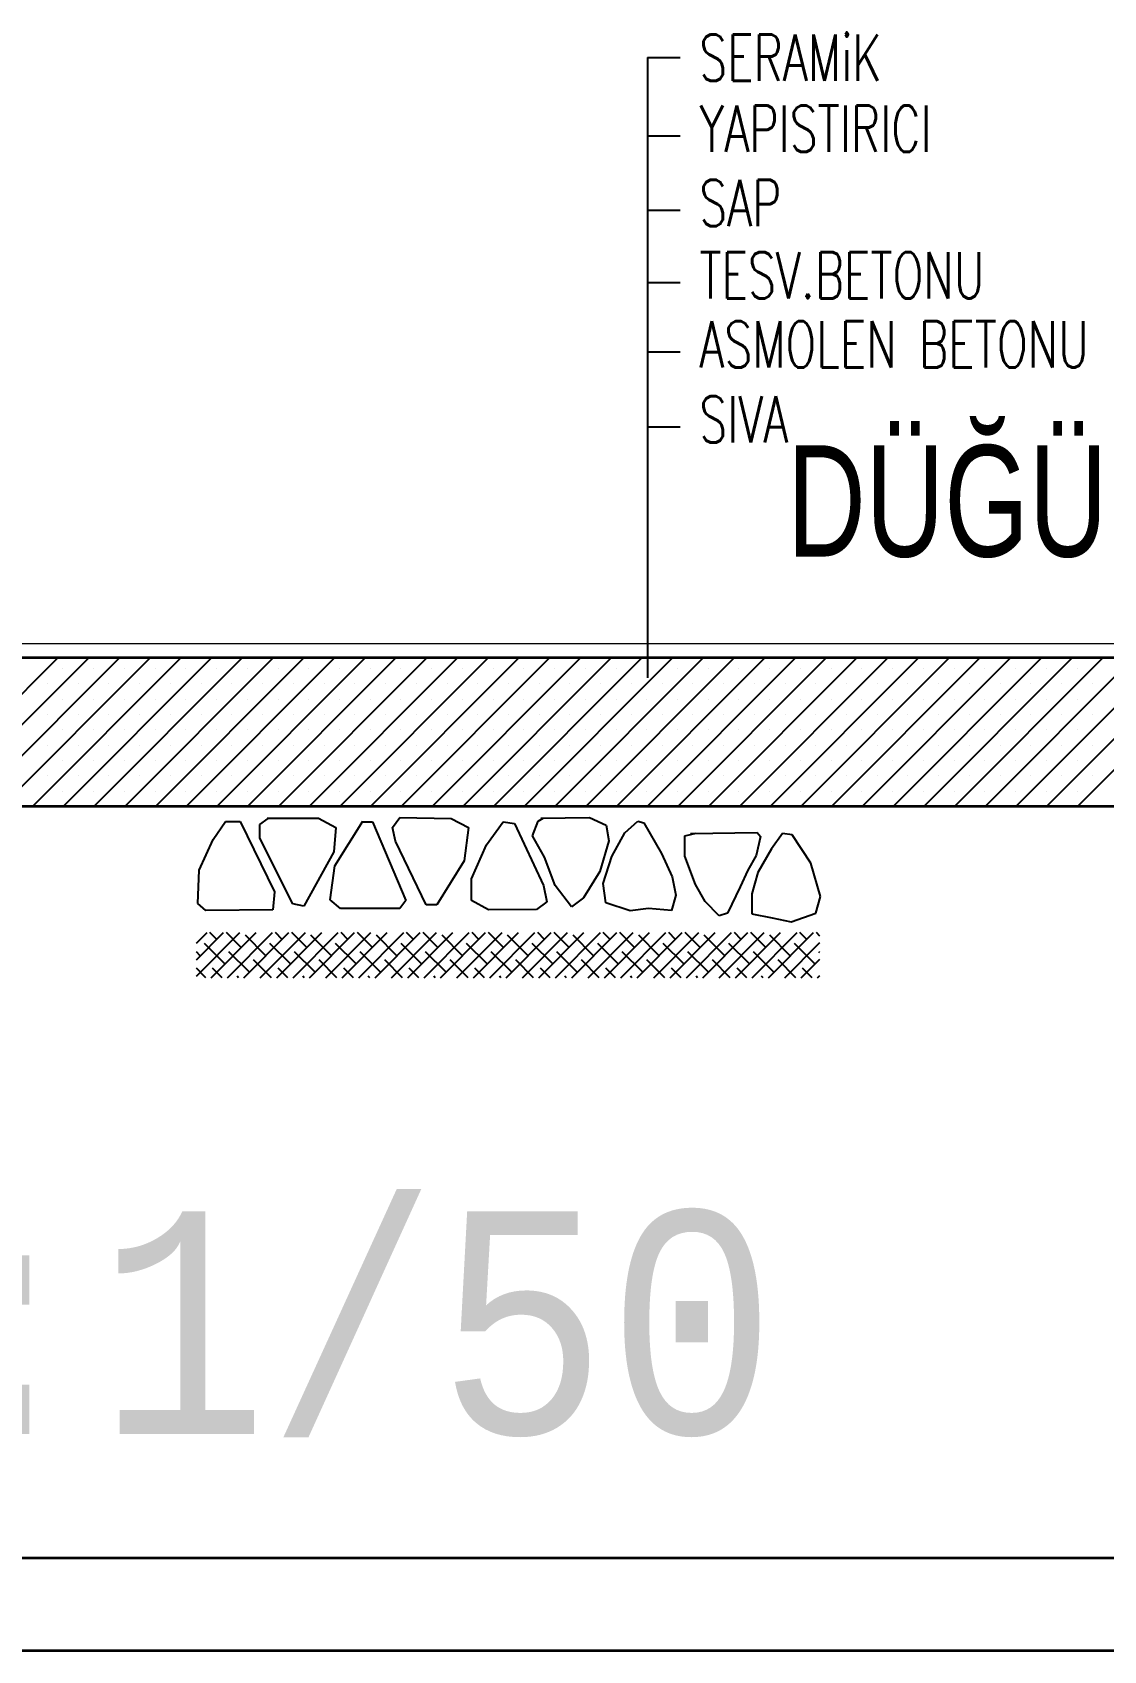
# Model space of a CAD drawing. Header units: inches. Extents: x -7543 to -822, y 102837 to 190349.
# Drawn here: x -828.4373 to -828.3911, y 102836.6651 to 102836.7349 of the extents above; entities that cross this region are included whole.
import ezdxf

# ---------------------------------------------------------------- set-up
doc = ezdxf.new("R2010")
doc.units = ezdxf.units.IN
doc.header["$MEASUREMENT"] = 0
doc.layers.add('DUVAR', color=7, linetype='Continuous', lineweight=35, true_color=0xfc4642)
for name, color, linetype, lineweight in [('SIVA', 150, 'Continuous', 15), ('TARAMA', 8, 'Continuous', 25), ('YAZI', 7, 'Continuous', 25)]:
    doc.layers.add(name, color=color, linetype=linetype, lineweight=lineweight)
doc.styles.add('arıal', font='arial.ttf', dxfattribs={"width": 0.7})
doc.styles.add('ISIM', font='monos.ttf', dxfattribs={"width": 1.1, "height": 200})
doc.styles.add('KAPı-PEN', font='simplex.shx', dxfattribs={"width": 0.7, "height": 10})

msp = doc.modelspace()

# ---------------------------------------------------------------- linework, layer by layer
at = {"layer": 'DUVAR'}
for p, q in [((-828.306018, 102836.707885), (-828.480018, 102836.707885)), ((-828.311018, 102836.701485), (-828.477018, 102836.701485)), ((-837.601065, 102836.669085), (-821.993555, 102836.669085)), ((-837.605065, 102836.665085), (-821.989555, 102836.665085))]:
    msp.add_line(p, q, dxfattribs=at)
at = {"layer": 'SIVA'}
msp.add_line((-828.325946, 102836.708485), (-828.480018, 102836.708485), dxfattribs=at)
at = {"layer": 'TARAMA'}
for p, q in [((-828.44259, 102836.701485), (-828.43619, 102836.707885)), ((-828.441264, 102836.701485), (-828.434864, 102836.707885)), ((-828.439938, 102836.701485), (-828.433538, 102836.707885)), ((-828.438612, 102836.701485), (-828.432212, 102836.707885)), ((-828.437286, 102836.701485), (-828.430886, 102836.707885)), ((-828.435977, 102836.707435), (-828.435977, 102836.707435)), ((-828.435961, 102836.701485), (-828.429561, 102836.707885)), ((-828.434651, 102836.707435), (-828.434651, 102836.707435)), ((-828.434635, 102836.701485), (-828.428235, 102836.707885)), ((-828.433325, 102836.707435), (-828.433325, 102836.707435)), ((-828.433309, 102836.701485), (-828.426909, 102836.707885)), ((-828.431999, 102836.707435), (-828.431999, 102836.707435)), ((-828.431983, 102836.701485), (-828.425583, 102836.707885)), ((-828.430674, 102836.707435), (-828.430674, 102836.707435)), ((-828.430657, 102836.701485), (-828.424257, 102836.707885)), ((-828.429348, 102836.707435), (-828.429348, 102836.707435)), ((-828.429331, 102836.701485), (-828.422931, 102836.707885)), ((-828.428022, 102836.707435), (-828.428022, 102836.707435)), ((-828.428006, 102836.701485), (-828.421606, 102836.707885)), ((-828.426696, 102836.707435), (-828.426696, 102836.707435)), ((-828.42668, 102836.701485), (-828.42028, 102836.707885)), ((-828.42537, 102836.707435), (-828.42537, 102836.707435)), ((-828.425354, 102836.701485), (-828.418954, 102836.707885)), ((-828.424044, 102836.707435), (-828.424044, 102836.707435)), ((-828.424028, 102836.701485), (-828.417628, 102836.707885)), ((-828.422719, 102836.707435), (-828.422719, 102836.707435)), ((-828.422702, 102836.701485), (-828.416302, 102836.707885)), ((-828.421393, 102836.707435), (-828.421393, 102836.707435)), ((-828.421376, 102836.701485), (-828.414976, 102836.707885)), ((-828.420067, 102836.707435), (-828.420067, 102836.707435)), ((-828.420051, 102836.701485), (-828.413651, 102836.707885)), ((-828.418741, 102836.707435), (-828.418741, 102836.707435)), ((-828.418725, 102836.701485), (-828.412325, 102836.707885)), ((-828.417415, 102836.707435), (-828.417415, 102836.707435)), ((-828.417399, 102836.701485), (-828.410999, 102836.707885)), ((-828.416089, 102836.707435), (-828.416089, 102836.707435)), ((-828.416073, 102836.701485), (-828.409673, 102836.707885)), ((-828.414764, 102836.707435), (-828.414764, 102836.707435)), ((-828.414747, 102836.701485), (-828.408347, 102836.707885)), ((-828.413438, 102836.707435), (-828.413438, 102836.707435)), ((-828.413421, 102836.701485), (-828.407021, 102836.707885)), ((-828.412112, 102836.707435), (-828.412112, 102836.707435)), ((-828.412096, 102836.701485), (-828.405696, 102836.707885)), ((-828.410786, 102836.707435), (-828.410786, 102836.707435)), ((-828.41077, 102836.701485), (-828.40437, 102836.707885)), ((-828.40946, 102836.707435), (-828.40946, 102836.707435)), ((-828.409444, 102836.701485), (-828.403044, 102836.707885)), ((-828.408135, 102836.707435), (-828.408135, 102836.707435)), ((-828.408118, 102836.701485), (-828.401718, 102836.707885)), ((-828.406809, 102836.707435), (-828.406809, 102836.707435)), ((-828.406792, 102836.701485), (-828.400392, 102836.707885)), ((-828.405483, 102836.707435), (-828.405483, 102836.707435)), ((-828.405467, 102836.701485), (-828.399067, 102836.707885)), ((-828.404157, 102836.707435), (-828.404157, 102836.707435)), ((-828.404141, 102836.701485), (-828.397741, 102836.707885)), ((-828.402831, 102836.707435), (-828.402831, 102836.707435)), ((-828.402815, 102836.701485), (-828.396415, 102836.707885)), ((-828.401505, 102836.707435), (-828.401505, 102836.707435)), ((-828.401489, 102836.701485), (-828.395089, 102836.707885)), ((-828.40018, 102836.707435), (-828.40018, 102836.707435)), ((-828.400163, 102836.701485), (-828.393763, 102836.707885)), ((-828.398854, 102836.707435), (-828.398854, 102836.707435)), ((-828.398837, 102836.701485), (-828.392437, 102836.707885)), ((-828.397528, 102836.707435), (-828.397528, 102836.707435)), ((-828.397512, 102836.701485), (-828.391112, 102836.707885)), ((-828.396202, 102836.707435), (-828.396202, 102836.707435)), ((-828.396186, 102836.701485), (-828.389786, 102836.707885)), ((-828.394876, 102836.707435), (-828.394876, 102836.707435)), ((-828.39486, 102836.701485), (-828.38846, 102836.707885)), ((-828.39355, 102836.707435), (-828.39355, 102836.707435)), ((-828.393534, 102836.701485), (-828.387134, 102836.707885)), ((-828.392225, 102836.707435), (-828.392225, 102836.707435)), ((-828.392208, 102836.701485), (-828.385808, 102836.707885)), ((-828.43664, 102836.706772), (-828.43664, 102836.706772)), ((-828.435314, 102836.706772), (-828.435314, 102836.706772)), ((-828.433988, 102836.706772), (-828.433988, 102836.706772)), ((-828.432662, 102836.706772), (-828.432662, 102836.706772)), ((-828.431336, 102836.706772), (-828.431336, 102836.706772)), ((-828.430011, 102836.706772), (-828.430011, 102836.706772)), ((-828.428685, 102836.706772), (-828.428685, 102836.706772)), ((-828.427359, 102836.706772), (-828.427359, 102836.706772)), ((-828.426033, 102836.706772), (-828.426033, 102836.706772)), ((-828.424707, 102836.706772), (-828.424707, 102836.706772)), ((-828.423382, 102836.706772), (-828.423382, 102836.706772)), ((-828.422056, 102836.706772), (-828.422056, 102836.706772)), ((-828.42073, 102836.706772), (-828.42073, 102836.706772)), ((-828.419404, 102836.706772), (-828.419404, 102836.706772)), ((-828.418078, 102836.706772), (-828.418078, 102836.706772)), ((-828.416752, 102836.706772), (-828.416752, 102836.706772)), ((-828.415427, 102836.706772), (-828.415427, 102836.706772)), ((-828.414101, 102836.706772), (-828.414101, 102836.706772)), ((-828.412775, 102836.706772), (-828.412775, 102836.706772)), ((-828.411449, 102836.706772), (-828.411449, 102836.706772)), ((-828.410123, 102836.706772), (-828.410123, 102836.706772)), ((-828.408797, 102836.706772), (-828.408797, 102836.706772)), ((-828.407472, 102836.706772), (-828.407472, 102836.706772)), ((-828.406146, 102836.706772), (-828.406146, 102836.706772)), ((-828.40482, 102836.706772), (-828.40482, 102836.706772)), ((-828.403494, 102836.706772), (-828.403494, 102836.706772)), ((-828.402168, 102836.706772), (-828.402168, 102836.706772)), ((-828.400843, 102836.706772), (-828.400843, 102836.706772)), ((-828.399517, 102836.706772), (-828.399517, 102836.706772)), ((-828.398191, 102836.706772), (-828.398191, 102836.706772)), ((-828.396865, 102836.706772), (-828.396865, 102836.706772)), ((-828.395539, 102836.706772), (-828.395539, 102836.706772)), ((-828.394213, 102836.706772), (-828.394213, 102836.706772)), ((-828.392888, 102836.706772), (-828.392888, 102836.706772)), ((-828.391562, 102836.706772), (-828.391562, 102836.706772)), ((-828.435977, 102836.706109), (-828.435977, 102836.706109)), ((-828.434651, 102836.706109), (-828.434651, 102836.706109)), ((-828.433325, 102836.706109), (-828.433325, 102836.706109)), ((-828.431999, 102836.706109), (-828.431999, 102836.706109)), ((-828.430674, 102836.706109), (-828.430674, 102836.706109)), ((-828.429348, 102836.706109), (-828.429348, 102836.706109)), ((-828.428022, 102836.706109), (-828.428022, 102836.706109)), ((-828.426696, 102836.706109), (-828.426696, 102836.706109)), ((-828.42537, 102836.706109), (-828.42537, 102836.706109)), ((-828.424044, 102836.706109), (-828.424044, 102836.706109)), ((-828.422719, 102836.706109), (-828.422719, 102836.706109)), ((-828.421393, 102836.706109), (-828.421393, 102836.706109)), ((-828.420067, 102836.706109), (-828.420067, 102836.706109)), ((-828.418741, 102836.706109), (-828.418741, 102836.706109)), ((-828.417415, 102836.706109), (-828.417415, 102836.706109)), ((-828.416089, 102836.706109), (-828.416089, 102836.706109)), ((-828.414764, 102836.706109), (-828.414764, 102836.706109)), ((-828.413438, 102836.706109), (-828.413438, 102836.706109)), ((-828.412112, 102836.706109), (-828.412112, 102836.706109)), ((-828.410786, 102836.706109), (-828.410786, 102836.706109)), ((-828.40946, 102836.706109), (-828.40946, 102836.706109)), ((-828.408135, 102836.706109), (-828.408135, 102836.706109)), ((-828.406809, 102836.706109), (-828.406809, 102836.706109)), ((-828.405483, 102836.706109), (-828.405483, 102836.706109)), ((-828.404157, 102836.706109), (-828.404157, 102836.706109)), ((-828.402831, 102836.706109), (-828.402831, 102836.706109)), ((-828.401505, 102836.706109), (-828.401505, 102836.706109)), ((-828.40018, 102836.706109), (-828.40018, 102836.706109)), ((-828.398854, 102836.706109), (-828.398854, 102836.706109)), ((-828.397528, 102836.706109), (-828.397528, 102836.706109)), ((-828.396202, 102836.706109), (-828.396202, 102836.706109)), ((-828.394876, 102836.706109), (-828.394876, 102836.706109)), ((-828.39355, 102836.706109), (-828.39355, 102836.706109)), ((-828.392225, 102836.706109), (-828.392225, 102836.706109)), ((-828.43664, 102836.705446), (-828.43664, 102836.705446)), ((-828.435314, 102836.705446), (-828.435314, 102836.705446)), ((-828.433988, 102836.705446), (-828.433988, 102836.705446)), ((-828.432662, 102836.705446), (-828.432662, 102836.705446)), ((-828.431336, 102836.705446), (-828.431336, 102836.705446)), ((-828.430011, 102836.705446), (-828.430011, 102836.705446)), ((-828.428685, 102836.705446), (-828.428685, 102836.705446)), ((-828.427359, 102836.705446), (-828.427359, 102836.705446)), ((-828.426033, 102836.705446), (-828.426033, 102836.705446)), ((-828.424707, 102836.705446), (-828.424707, 102836.705446)), ((-828.423382, 102836.705446), (-828.423382, 102836.705446)), ((-828.422056, 102836.705446), (-828.422056, 102836.705446)), ((-828.42073, 102836.705446), (-828.42073, 102836.705446)), ((-828.419404, 102836.705446), (-828.419404, 102836.705446)), ((-828.418078, 102836.705446), (-828.418078, 102836.705446)), ((-828.416752, 102836.705446), (-828.416752, 102836.705446)), ((-828.415427, 102836.705446), (-828.415427, 102836.705446)), ((-828.414101, 102836.705446), (-828.414101, 102836.705446)), ((-828.412775, 102836.705446), (-828.412775, 102836.705446)), ((-828.411449, 102836.705446), (-828.411449, 102836.705446)), ((-828.410123, 102836.705446), (-828.410123, 102836.705446)), ((-828.408797, 102836.705446), (-828.408797, 102836.705446)), ((-828.407472, 102836.705446), (-828.407472, 102836.705446)), ((-828.406146, 102836.705446), (-828.406146, 102836.705446)), ((-828.40482, 102836.705446), (-828.40482, 102836.705446)), ((-828.403494, 102836.705446), (-828.403494, 102836.705446)), ((-828.402168, 102836.705446), (-828.402168, 102836.705446)), ((-828.400843, 102836.705446), (-828.400843, 102836.705446)), ((-828.399517, 102836.705446), (-828.399517, 102836.705446)), ((-828.398191, 102836.705446), (-828.398191, 102836.705446)), ((-828.396865, 102836.705446), (-828.396865, 102836.705446)), ((-828.395539, 102836.705446), (-828.395539, 102836.705446)), ((-828.394213, 102836.705446), (-828.394213, 102836.705446)), ((-828.392888, 102836.705446), (-828.392888, 102836.705446)), ((-828.391562, 102836.705446), (-828.391562, 102836.705446)), ((-828.435977, 102836.704783), (-828.435977, 102836.704783)), ((-828.434651, 102836.704783), (-828.434651, 102836.704783)), ((-828.433325, 102836.704783), (-828.433325, 102836.704783)), ((-828.431999, 102836.704783), (-828.431999, 102836.704783)), ((-828.430674, 102836.704783), (-828.430674, 102836.704783)), ((-828.429348, 102836.704783), (-828.429348, 102836.704783)), ((-828.428022, 102836.704783), (-828.428022, 102836.704783)), ((-828.426696, 102836.704783), (-828.426696, 102836.704783)), ((-828.42537, 102836.704783), (-828.42537, 102836.704783)), ((-828.424044, 102836.704783), (-828.424044, 102836.704783)), ((-828.422719, 102836.704783), (-828.422719, 102836.704783)), ((-828.421393, 102836.704783), (-828.421393, 102836.704783)), ((-828.420067, 102836.704783), (-828.420067, 102836.704783)), ((-828.418741, 102836.704783), (-828.418741, 102836.704783)), ((-828.417415, 102836.704783), (-828.417415, 102836.704783)), ((-828.416089, 102836.704783), (-828.416089, 102836.704783)), ((-828.414764, 102836.704783), (-828.414764, 102836.704783)), ((-828.413438, 102836.704783), (-828.413438, 102836.704783)), ((-828.412112, 102836.704783), (-828.412112, 102836.704783)), ((-828.410786, 102836.704783), (-828.410786, 102836.704783)), ((-828.40946, 102836.704783), (-828.40946, 102836.704783)), ((-828.408135, 102836.704783), (-828.408135, 102836.704783)), ((-828.406809, 102836.704783), (-828.406809, 102836.704783)), ((-828.405483, 102836.704783), (-828.405483, 102836.704783)), ((-828.404157, 102836.704783), (-828.404157, 102836.704783)), ((-828.402831, 102836.704783), (-828.402831, 102836.704783)), ((-828.401505, 102836.704783), (-828.401505, 102836.704783)), ((-828.40018, 102836.704783), (-828.40018, 102836.704783)), ((-828.398854, 102836.704783), (-828.398854, 102836.704783)), ((-828.397528, 102836.704783), (-828.397528, 102836.704783)), ((-828.396202, 102836.704783), (-828.396202, 102836.704783)), ((-828.394876, 102836.704783), (-828.394876, 102836.704783)), ((-828.39355, 102836.704783), (-828.39355, 102836.704783)), ((-828.392225, 102836.704783), (-828.392225, 102836.704783)), ((-828.43664, 102836.70412), (-828.43664, 102836.70412)), ((-828.435314, 102836.70412), (-828.435314, 102836.70412)), ((-828.433988, 102836.70412), (-828.433988, 102836.70412)), ((-828.432662, 102836.70412), (-828.432662, 102836.70412)), ((-828.431336, 102836.70412), (-828.431336, 102836.70412)), ((-828.430011, 102836.70412), (-828.430011, 102836.70412)), ((-828.428685, 102836.70412), (-828.428685, 102836.70412)), ((-828.427359, 102836.70412), (-828.427359, 102836.70412)), ((-828.426033, 102836.70412), (-828.426033, 102836.70412)), ((-828.424707, 102836.70412), (-828.424707, 102836.70412)), ((-828.423382, 102836.70412), (-828.423382, 102836.70412)), ((-828.422056, 102836.70412), (-828.422056, 102836.70412)), ((-828.42073, 102836.70412), (-828.42073, 102836.70412)), ((-828.419404, 102836.70412), (-828.419404, 102836.70412)), ((-828.418078, 102836.70412), (-828.418078, 102836.70412)), ((-828.416752, 102836.70412), (-828.416752, 102836.70412)), ((-828.415427, 102836.70412), (-828.415427, 102836.70412)), ((-828.414101, 102836.70412), (-828.414101, 102836.70412)), ((-828.412775, 102836.70412), (-828.412775, 102836.70412)), ((-828.411449, 102836.70412), (-828.411449, 102836.70412)), ((-828.410123, 102836.70412), (-828.410123, 102836.70412)), ((-828.408797, 102836.70412), (-828.408797, 102836.70412)), ((-828.407472, 102836.70412), (-828.407472, 102836.70412)), ((-828.406146, 102836.70412), (-828.406146, 102836.70412)), ((-828.40482, 102836.70412), (-828.40482, 102836.70412)), ((-828.403494, 102836.70412), (-828.403494, 102836.70412)), ((-828.402168, 102836.70412), (-828.402168, 102836.70412)), ((-828.400843, 102836.70412), (-828.400843, 102836.70412)), ((-828.399517, 102836.70412), (-828.399517, 102836.70412)), ((-828.398191, 102836.70412), (-828.398191, 102836.70412)), ((-828.396865, 102836.70412), (-828.396865, 102836.70412)), ((-828.395539, 102836.70412), (-828.395539, 102836.70412)), ((-828.394213, 102836.70412), (-828.394213, 102836.70412)), ((-828.392888, 102836.70412), (-828.392888, 102836.70412)), ((-828.391562, 102836.70412), (-828.391562, 102836.70412)), ((-828.435977, 102836.703457), (-828.435977, 102836.703457)), ((-828.434651, 102836.703457), (-828.434651, 102836.703457)), ((-828.433325, 102836.703457), (-828.433325, 102836.703457)), ((-828.431999, 102836.703457), (-828.431999, 102836.703457)), ((-828.430674, 102836.703457), (-828.430674, 102836.703457)), ((-828.429348, 102836.703457), (-828.429348, 102836.703457)), ((-828.428022, 102836.703457), (-828.428022, 102836.703457)), ((-828.426696, 102836.703457), (-828.426696, 102836.703457)), ((-828.42537, 102836.703457), (-828.42537, 102836.703457)), ((-828.424044, 102836.703457), (-828.424044, 102836.703457)), ((-828.422719, 102836.703457), (-828.422719, 102836.703457)), ((-828.421393, 102836.703457), (-828.421393, 102836.703457)), ((-828.420067, 102836.703457), (-828.420067, 102836.703457)), ((-828.418741, 102836.703457), (-828.418741, 102836.703457)), ((-828.417415, 102836.703457), (-828.417415, 102836.703457)), ((-828.416089, 102836.703457), (-828.416089, 102836.703457)), ((-828.414764, 102836.703457), (-828.414764, 102836.703457)), ((-828.413438, 102836.703457), (-828.413438, 102836.703457)), ((-828.412112, 102836.703457), (-828.412112, 102836.703457)), ((-828.410786, 102836.703457), (-828.410786, 102836.703457)), ((-828.40946, 102836.703457), (-828.40946, 102836.703457)), ((-828.408135, 102836.703457), (-828.408135, 102836.703457)), ((-828.406809, 102836.703457), (-828.406809, 102836.703457)), ((-828.405483, 102836.703457), (-828.405483, 102836.703457)), ((-828.404157, 102836.703457), (-828.404157, 102836.703457)), ((-828.402831, 102836.703457), (-828.402831, 102836.703457)), ((-828.401505, 102836.703457), (-828.401505, 102836.703457)), ((-828.40018, 102836.703457), (-828.40018, 102836.703457)), ((-828.398854, 102836.703457), (-828.398854, 102836.703457)), ((-828.397528, 102836.703457), (-828.397528, 102836.703457)), ((-828.396202, 102836.703457), (-828.396202, 102836.703457)), ((-828.394876, 102836.703457), (-828.394876, 102836.703457)), ((-828.39355, 102836.703457), (-828.39355, 102836.703457)), ((-828.392225, 102836.703457), (-828.392225, 102836.703457)), ((-828.43664, 102836.702794), (-828.43664, 102836.702794)), ((-828.435314, 102836.702794), (-828.435314, 102836.702794)), ((-828.433988, 102836.702794), (-828.433988, 102836.702794)), ((-828.432662, 102836.702794), (-828.432662, 102836.702794)), ((-828.431336, 102836.702794), (-828.431336, 102836.702794)), ((-828.430011, 102836.702794), (-828.430011, 102836.702794)), ((-828.428685, 102836.702794), (-828.428685, 102836.702794)), ((-828.427359, 102836.702794), (-828.427359, 102836.702794)), ((-828.426033, 102836.702794), (-828.426033, 102836.702794)), ((-828.424707, 102836.702794), (-828.424707, 102836.702794)), ((-828.423382, 102836.702794), (-828.423382, 102836.702794)), ((-828.422056, 102836.702794), (-828.422056, 102836.702794)), ((-828.42073, 102836.702794), (-828.42073, 102836.702794)), ((-828.419404, 102836.702794), (-828.419404, 102836.702794)), ((-828.418078, 102836.702794), (-828.418078, 102836.702794)), ((-828.416752, 102836.702794), (-828.416752, 102836.702794)), ((-828.415427, 102836.702794), (-828.415427, 102836.702794)), ((-828.414101, 102836.702794), (-828.414101, 102836.702794)), ((-828.412775, 102836.702794), (-828.412775, 102836.702794)), ((-828.411449, 102836.702794), (-828.411449, 102836.702794)), ((-828.410123, 102836.702794), (-828.410123, 102836.702794)), ((-828.408797, 102836.702794), (-828.408797, 102836.702794)), ((-828.407472, 102836.702794), (-828.407472, 102836.702794)), ((-828.406146, 102836.702794), (-828.406146, 102836.702794)), ((-828.40482, 102836.702794), (-828.40482, 102836.702794)), ((-828.403494, 102836.702794), (-828.403494, 102836.702794)), ((-828.402168, 102836.702794), (-828.402168, 102836.702794)), ((-828.400843, 102836.702794), (-828.400843, 102836.702794)), ((-828.399517, 102836.702794), (-828.399517, 102836.702794)), ((-828.398191, 102836.702794), (-828.398191, 102836.702794)), ((-828.396865, 102836.702794), (-828.396865, 102836.702794)), ((-828.395539, 102836.702794), (-828.395539, 102836.702794)), ((-828.394213, 102836.702794), (-828.394213, 102836.702794)), ((-828.392888, 102836.702794), (-828.392888, 102836.702794)), ((-828.391562, 102836.702794), (-828.391562, 102836.702794)), ((-828.435977, 102836.702131), (-828.435977, 102836.702131)), ((-828.434651, 102836.702131), (-828.434651, 102836.702131)), ((-828.433325, 102836.702131), (-828.433325, 102836.702131)), ((-828.431999, 102836.702131), (-828.431999, 102836.702131)), ((-828.430674, 102836.702131), (-828.430674, 102836.702131)), ((-828.429348, 102836.702131), (-828.429348, 102836.702131)), ((-828.428022, 102836.702131), (-828.428022, 102836.702131)), ((-828.426696, 102836.702131), (-828.426696, 102836.702131)), ((-828.42537, 102836.702131), (-828.42537, 102836.702131)), ((-828.424044, 102836.702131), (-828.424044, 102836.702131)), ((-828.422719, 102836.702131), (-828.422719, 102836.702131)), ((-828.421393, 102836.702131), (-828.421393, 102836.702131)), ((-828.420067, 102836.702131), (-828.420067, 102836.702131)), ((-828.418741, 102836.702131), (-828.418741, 102836.702131)), ((-828.417415, 102836.702131), (-828.417415, 102836.702131)), ((-828.416089, 102836.702131), (-828.416089, 102836.702131)), ((-828.414764, 102836.702131), (-828.414764, 102836.702131)), ((-828.413438, 102836.702131), (-828.413438, 102836.702131)), ((-828.412112, 102836.702131), (-828.412112, 102836.702131)), ((-828.410786, 102836.702131), (-828.410786, 102836.702131)), ((-828.40946, 102836.702131), (-828.40946, 102836.702131)), ((-828.408135, 102836.702131), (-828.408135, 102836.702131)), ((-828.406809, 102836.702131), (-828.406809, 102836.702131)), ((-828.405483, 102836.702131), (-828.405483, 102836.702131)), ((-828.404157, 102836.702131), (-828.404157, 102836.702131)), ((-828.402831, 102836.702131), (-828.402831, 102836.702131)), ((-828.401505, 102836.702131), (-828.401505, 102836.702131)), ((-828.40018, 102836.702131), (-828.40018, 102836.702131)), ((-828.398854, 102836.702131), (-828.398854, 102836.702131)), ((-828.397528, 102836.702131), (-828.397528, 102836.702131)), ((-828.396202, 102836.702131), (-828.396202, 102836.702131)), ((-828.394876, 102836.702131), (-828.394876, 102836.702131)), ((-828.39355, 102836.702131), (-828.39355, 102836.702131)), ((-828.392225, 102836.702131), (-828.392225, 102836.702131)), ((-828.427164, 102836.700969), (-828.424943, 102836.700979)), ((-828.424943, 102836.700979), (-828.424203, 102836.700579)), ((-828.421762, 102836.700579), (-828.421441, 102836.700999)), ((-828.421441, 102836.700999), (-828.419221, 102836.700959)), ((-828.415479, 102836.700839), (-828.415259, 102836.70098)), ((-828.415359, 102836.700979), (-828.413258, 102836.701009)), ((-828.413258, 102836.701009), (-828.412538, 102836.700679)), ((-828.429498, 102836.700053), (-828.428961, 102836.700837)), ((-828.428961, 102836.700837), (-828.428327, 102836.700837)), ((-828.428327, 102836.700837), (-828.426853, 102836.697794)), ((-828.427484, 102836.700699), (-828.427124, 102836.700959)), ((-828.427484, 102836.700119), (-828.427484, 102836.700699)), ((-828.424203, 102836.700579), (-828.424283, 102836.699519)), ((-828.424243, 102836.698919), (-828.423042, 102836.700839)), ((-828.423042, 102836.700819), (-828.422622, 102836.700819)), ((-828.422622, 102836.700819), (-828.421181, 102836.697419)), ((-828.421622, 102836.699979), (-828.421762, 102836.700579)), ((-828.419221, 102836.700959), (-828.41848, 102836.700579)), ((-828.41848, 102836.700579), (-828.41866, 102836.699139)), ((-828.4177, 102836.699819), (-828.41698, 102836.700819)), ((-828.41698, 102836.700819), (-828.4165, 102836.700739)), ((-828.4165, 102836.700739), (-828.415239, 102836.698079)), ((-828.415719, 102836.70022), (-828.415479, 102836.700839)), ((-828.412538, 102836.700679), (-828.412418, 102836.699999)), ((-828.412298, 102836.699319), (-828.411738, 102836.700339)), ((-828.411738, 102836.700339), (-828.411177, 102836.700839)), ((-828.411177, 102836.700839), (-828.410917, 102836.700779)), ((-828.410917, 102836.700779), (-828.410157, 102836.699459)), ((-828.409143, 102836.700219), (-828.40866, 102836.700322)), ((-828.408903, 102836.700319), (-828.406022, 102836.700359)), ((-828.406022, 102836.700359), (-828.405882, 102836.700179)), ((-828.404937, 102836.700315), (-828.405411, 102836.699659)), ((-828.404511, 102836.700259), (-828.404937, 102836.700315)), ((-828.430091, 102836.698731), (-828.429498, 102836.700053)), ((-828.426063, 102836.697279), (-828.427484, 102836.700119)), ((-828.420301, 102836.697239), (-828.421622, 102836.699979)), ((-828.41835, 102836.698359), (-828.4177, 102836.699819)), ((-828.415199, 102836.699299), (-828.415719, 102836.70022)), ((-828.412418, 102836.699999), (-828.412818, 102836.698679)), ((-828.409143, 102836.699339), (-828.409143, 102836.700219)), ((-828.405882, 102836.700179), (-828.406062, 102836.699359)), ((-828.405411, 102836.699659), (-828.405991, 102836.698639)), ((-828.40371, 102836.699039), (-828.404511, 102836.700259)), ((-828.424283, 102836.699519), (-828.425583, 102836.697179)), ((-828.424443, 102836.697459), (-828.424243, 102836.698919)), ((-828.41866, 102836.699139), (-828.419841, 102836.697239)), ((-828.414739, 102836.698079), (-828.415199, 102836.699299)), ((-828.412668, 102836.698159), (-828.412298, 102836.699319)), ((-828.410157, 102836.699459), (-828.409697, 102836.698439)), ((-828.408683, 102836.698119), (-828.409143, 102836.699339)), ((-828.406062, 102836.699359), (-828.406422, 102836.698739)), ((-828.40329, 102836.697599), (-828.40371, 102836.699039)), ((-828.43016, 102836.697299), (-828.430091, 102836.698731)), ((-828.41835, 102836.697419), (-828.41835, 102836.698359)), ((-828.412818, 102836.698679), (-828.413518, 102836.697539)), ((-828.409697, 102836.698439), (-828.409537, 102836.697659)), ((-828.406422, 102836.698739), (-828.406762, 102836.698009)), ((-828.405991, 102836.698639), (-828.406251, 102836.69772)), ((-828.426853, 102836.697794), (-828.426922, 102836.697023)), ((-828.415239, 102836.698079), (-828.415099, 102836.697369)), ((-828.414039, 102836.697159), (-828.414739, 102836.698079)), ((-828.413518, 102836.697539), (-828.414039, 102836.697159)), ((-828.412548, 102836.697319), (-828.412668, 102836.698159)), ((-828.409537, 102836.697659), (-828.409717, 102836.696999)), ((-828.408263, 102836.697379), (-828.408683, 102836.698119)), ((-828.406762, 102836.698009), (-828.407302, 102836.696879)), ((-828.406251, 102836.69772), (-828.406251, 102836.696853)), ((-828.40349, 102836.696879), (-828.40329, 102836.697599)), ((-828.429815, 102836.696996), (-828.43016, 102836.697299)), ((-828.426922, 102836.697023), (-828.429815, 102836.696996)), ((-828.425583, 102836.697179), (-828.426063, 102836.697279)), ((-828.424002, 102836.697079), (-828.424443, 102836.697459)), ((-828.421441, 102836.697079), (-828.424002, 102836.697079)), ((-828.421181, 102836.697419), (-828.421441, 102836.697079)), ((-828.419841, 102836.697239), (-828.420301, 102836.697239)), ((-828.41762, 102836.697019), (-828.41835, 102836.697419)), ((-828.415539, 102836.697039), (-828.41762, 102836.697019)), ((-828.415099, 102836.697369), (-828.415539, 102836.697039)), ((-828.411504, 102836.696979), (-828.412548, 102836.697319)), ((-828.410717, 102836.697079), (-828.411504, 102836.696979)), ((-828.409717, 102836.696999), (-828.410717, 102836.697079)), ((-828.407663, 102836.696759), (-828.408263, 102836.697379)), ((-828.407302, 102836.696879), (-828.407663, 102836.696759)), ((-828.406251, 102836.696853), (-828.405383, 102836.696679)), ((-828.404551, 102836.696512), (-828.40349, 102836.696879)), ((-828.405383, 102836.696679), (-828.404551, 102836.696512)), ((-828.430217, 102836.695581), (-828.429759, 102836.696039)), ((-828.430217, 102836.694874), (-828.429052, 102836.696039)), ((-828.430217, 102836.694167), (-828.428345, 102836.696039)), ((-828.428988, 102836.694689), (-828.429872, 102836.695573)), ((-828.429342, 102836.69575), (-828.429632, 102836.696039)), ((-828.42958, 102836.694097), (-828.427638, 102836.696039)), ((-828.428281, 102836.695396), (-828.428925, 102836.696039)), ((-828.428873, 102836.694097), (-828.426931, 102836.696039)), ((-828.428166, 102836.694097), (-828.426224, 102836.696039)), ((-828.42722, 102836.695043), (-828.428104, 102836.695926)), ((-828.427459, 102836.694097), (-828.425516, 102836.696039)), ((-828.42616, 102836.694689), (-828.427044, 102836.695573)), ((-828.426513, 102836.69575), (-828.426803, 102836.696039)), ((-828.426752, 102836.694097), (-828.424809, 102836.696039)), ((-828.425453, 102836.695396), (-828.426096, 102836.696039)), ((-828.426045, 102836.694097), (-828.424102, 102836.696039)), ((-828.425338, 102836.694097), (-828.423395, 102836.696039)), ((-828.424392, 102836.695043), (-828.425276, 102836.695926)), ((-828.424631, 102836.694097), (-828.422688, 102836.696039)), ((-828.423331, 102836.694689), (-828.424215, 102836.695573)), ((-828.423685, 102836.69575), (-828.423975, 102836.696039)), ((-828.423923, 102836.694097), (-828.421981, 102836.696039)), ((-828.422624, 102836.695396), (-828.423268, 102836.696039)), ((-828.423216, 102836.694097), (-828.421274, 102836.696039)), ((-828.422509, 102836.694097), (-828.420567, 102836.696039)), ((-828.421564, 102836.695043), (-828.422448, 102836.695926)), ((-828.421802, 102836.694097), (-828.41986, 102836.696039)), ((-828.420503, 102836.694689), (-828.421387, 102836.695573)), ((-828.420857, 102836.69575), (-828.421146, 102836.696039)), ((-828.421095, 102836.694097), (-828.419153, 102836.696039)), ((-828.419796, 102836.695396), (-828.420439, 102836.696039)), ((-828.420388, 102836.694097), (-828.418445, 102836.696039)), ((-828.419681, 102836.694097), (-828.417738, 102836.696039)), ((-828.418735, 102836.695043), (-828.419619, 102836.695926)), ((-828.418974, 102836.694097), (-828.417031, 102836.696039)), ((-828.417675, 102836.694689), (-828.418558, 102836.695573)), ((-828.418028, 102836.69575), (-828.418318, 102836.696039)), ((-828.418267, 102836.694097), (-828.416324, 102836.696039)), ((-828.416967, 102836.695396), (-828.417611, 102836.696039)), ((-828.417559, 102836.694097), (-828.415617, 102836.696039)), ((-828.416852, 102836.694097), (-828.41491, 102836.696039)), ((-828.415907, 102836.695043), (-828.416791, 102836.695926)), ((-828.416145, 102836.694097), (-828.414203, 102836.696039)), ((-828.414846, 102836.694689), (-828.41573, 102836.695573)), ((-828.4152, 102836.69575), (-828.415489, 102836.696039)), ((-828.415438, 102836.694097), (-828.413496, 102836.696039)), ((-828.414139, 102836.695396), (-828.414782, 102836.696039)), ((-828.414731, 102836.694097), (-828.412789, 102836.696039)), ((-828.414024, 102836.694097), (-828.412081, 102836.696039)), ((-828.413078, 102836.695043), (-828.413962, 102836.695926)), ((-828.413317, 102836.694097), (-828.411374, 102836.696039)), ((-828.412018, 102836.694689), (-828.412902, 102836.695573)), ((-828.412371, 102836.69575), (-828.412661, 102836.696039)), ((-828.41261, 102836.694097), (-828.410667, 102836.696039)), ((-828.411311, 102836.695396), (-828.411954, 102836.696039)), ((-828.411903, 102836.694097), (-828.40996, 102836.696039)), ((-828.411196, 102836.694097), (-828.409253, 102836.696039)), ((-828.41025, 102836.695043), (-828.411134, 102836.695926)), ((-828.410488, 102836.694097), (-828.408546, 102836.696039)), ((-828.409189, 102836.694689), (-828.410073, 102836.695573)), ((-828.409543, 102836.69575), (-828.409833, 102836.696039)), ((-828.409781, 102836.694097), (-828.407839, 102836.696039)), ((-828.408482, 102836.695396), (-828.409126, 102836.696039)), ((-828.409074, 102836.694097), (-828.407132, 102836.696039)), ((-828.408367, 102836.694097), (-828.406425, 102836.696039)), ((-828.407421, 102836.695043), (-828.408305, 102836.695926)), ((-828.40766, 102836.694097), (-828.405717, 102836.696039)), ((-828.406361, 102836.694689), (-828.407245, 102836.695573)), ((-828.406714, 102836.69575), (-828.407004, 102836.696039)), ((-828.406953, 102836.694097), (-828.40501, 102836.696039)), ((-828.405654, 102836.695396), (-828.406297, 102836.696039)), ((-828.406246, 102836.694097), (-828.404303, 102836.696039)), ((-828.405539, 102836.694097), (-828.403596, 102836.696039)), ((-828.404593, 102836.695043), (-828.405477, 102836.695926)), ((-828.404832, 102836.694097), (-828.403321, 102836.695608)), ((-828.403532, 102836.694689), (-828.404416, 102836.695573)), ((-828.403886, 102836.69575), (-828.404176, 102836.696039)), ((-828.403321, 102836.695892), (-828.403469, 102836.696039)), ((-828.430049, 102836.695043), (-828.430217, 102836.695211)), ((-828.427928, 102836.694335), (-828.428811, 102836.695219)), ((-828.426982, 102836.694097), (-828.427751, 102836.694866)), ((-828.425099, 102836.694335), (-828.425983, 102836.695219)), ((-828.424154, 102836.694097), (-828.424922, 102836.694866)), ((-828.422271, 102836.694335), (-828.423155, 102836.695219)), ((-828.421325, 102836.694097), (-828.422094, 102836.694866)), ((-828.419442, 102836.694335), (-828.420326, 102836.695219)), ((-828.418497, 102836.694097), (-828.419266, 102836.694866)), ((-828.416614, 102836.694335), (-828.417498, 102836.695219)), ((-828.415668, 102836.694097), (-828.416437, 102836.694866)), ((-828.413785, 102836.694335), (-828.414669, 102836.695219)), ((-828.41284, 102836.694097), (-828.413609, 102836.694866)), ((-828.410957, 102836.694335), (-828.411841, 102836.695219)), ((-828.410011, 102836.694097), (-828.41078, 102836.694866)), ((-828.408129, 102836.694335), (-828.409012, 102836.695219)), ((-828.407183, 102836.694097), (-828.407952, 102836.694866)), ((-828.4053, 102836.694335), (-828.406184, 102836.695219)), ((-828.404355, 102836.694097), (-828.405123, 102836.694866)), ((-828.404124, 102836.694097), (-828.403321, 102836.6949)), ((-828.403321, 102836.695185), (-828.403356, 102836.695219)), ((-828.42981, 102836.694097), (-828.430217, 102836.694504)), ((-828.429103, 102836.694097), (-828.429519, 102836.694512)), ((-828.428396, 102836.694097), (-828.428458, 102836.694159)), ((-828.426275, 102836.694097), (-828.42669, 102836.694512)), ((-828.425568, 102836.694097), (-828.425629, 102836.694159)), ((-828.423446, 102836.694097), (-828.423862, 102836.694512)), ((-828.422739, 102836.694097), (-828.422801, 102836.694159)), ((-828.420618, 102836.694097), (-828.421033, 102836.694512)), ((-828.419911, 102836.694097), (-828.419973, 102836.694159)), ((-828.41779, 102836.694097), (-828.418205, 102836.694512)), ((-828.417083, 102836.694097), (-828.417144, 102836.694159)), ((-828.414961, 102836.694097), (-828.415376, 102836.694512)), ((-828.414254, 102836.694097), (-828.414316, 102836.694159)), ((-828.412133, 102836.694097), (-828.412548, 102836.694512)), ((-828.411426, 102836.694097), (-828.411487, 102836.694159)), ((-828.409304, 102836.694097), (-828.40972, 102836.694512)), ((-828.408597, 102836.694097), (-828.408659, 102836.694159)), ((-828.406476, 102836.694097), (-828.406891, 102836.694512)), ((-828.405769, 102836.694097), (-828.405831, 102836.694159)), ((-828.403647, 102836.694097), (-828.404063, 102836.694512)), ((-828.403417, 102836.694097), (-828.403321, 102836.694193))]:
    msp.add_line(p, q, dxfattribs=at)
at = {"layer": 'YAZI'}
for p, q in [((-828.410752, 102836.733767), (-828.409347, 102836.733767)), ((-828.410752, 102836.733767), (-828.410752, 102836.707027)), ((-828.410752, 102836.730389), (-828.409347, 102836.730389)), ((-828.410752, 102836.727184), (-828.409347, 102836.727184)), ((-828.410752, 102836.724071), (-828.409347, 102836.724071)), ((-828.410752, 102836.721087), (-828.409347, 102836.721087)), ((-828.410752, 102836.717854), (-828.409347, 102836.717854))]:
    msp.add_line(p, q, dxfattribs=at)

# ---------------------------------------------------------------- texts
for s, height, style, width, p in [('SERAMiK', 0.002, 'KAPı-PEN', 0.7, (-828.408518, 102836.732759)), ('YAPISTIRICI', 0.002, 'KAPı-PEN', 0.7, (-828.408518, 102836.729701)), ('SAP', 0.002, 'KAPı-PEN', 0.7, (-828.408518, 102836.726497)), ('TESV.BETONU', 0.002, 'KAPı-PEN', 0.7, (-828.408518, 102836.723384)), ('ASMOLEN BETONU', 0.002, 'KAPı-PEN', 0.7, (-828.408518, 102836.720399)), ('SIVA', 0.002, 'KAPı-PEN', 0.7, (-828.408518, 102836.717166)), ('DÜĞÜN SALONU', 0.0048, 'arıal', 0.7, (-828.404728, 102836.712254)), ('A-A KESİTİ ÖLÇEK:1/50', 0.0096, 'ISIM', 0.9, (-828.558909, 102836.67443, -0.0012))]:
    msp.add_text(s, height=height, dxfattribs=dict(at, style=style, width=width)).set_placement(p)

doc.saveas('drawing.dxf')
